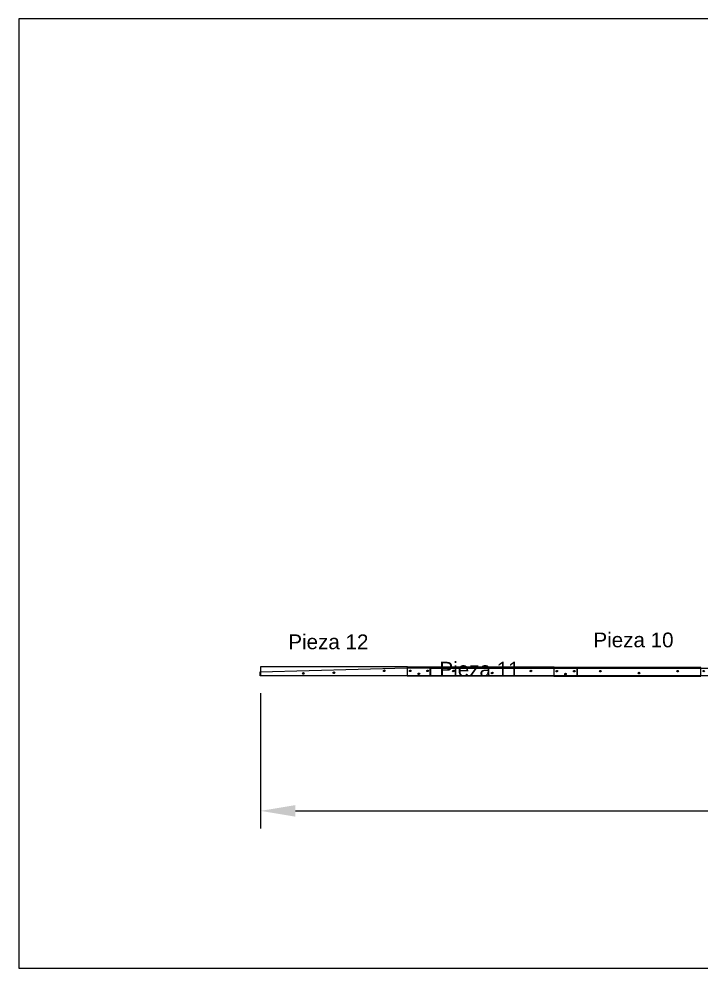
# Model space of a CAD drawing. Header units: millimetres. Extents: x -47944 to 26607, y -7127 to 10342.
# Drawn here: x -47944 to -44041, y -2751 to 2684 of the extents above; entities that cross this region are included whole.
import ezdxf

# ---------------------------------------------------------------- set-up
doc = ezdxf.new("R2010")
doc.units = ezdxf.units.MM
doc.header["$MEASUREMENT"] = 0
doc.layers.add('CORTE', color=5, linetype='Continuous', lineweight=0)
doc.layers.add('MARCADO DE PISTAS', color=1, linetype='Continuous', lineweight=0)
doc.layers.add('PREDETERMINADO', color=7, linetype='Continuous')
doc.styles.add('PREDETERMINADO', font='arial.ttf')
doc.dimstyles.new('ESTILO DE COTA 01', dxfattribs={"dimscale": 200, "dimtxt": 1, "dimasz": 1, "dimexe": 0.5, "dimexo": 0.5, "dimgap": 0.09, "dimtad": 1, "dimtoh": 1, "dimzin": 1, "dimdsep": 46, "dimtxsty": 'PREDETERMINADO', "dimcen": 0.5, "dimazin": 0, "dimtfac": 1, "dimtdec": 4, "dimtix": 1, "dimtmove": 0, "dimatfit": 3, "dimfxl": 1, "dimtolj": 1, "dimtzin": 1, "dimarcsym": 0})

# ---------------------------------------------------------------- blocks, each defined once
blk = doc.blocks.new('BLOCK 208')
at = {"layer": 'CORTE', "color": 255, "lineweight": 5}
blk.add_open_spline([(-2.4652, 3.4711), (-2.4652, 3.4742), (-2.4677, 3.4767), (-2.4708, 3.4767), (-2.4739, 3.4767), (-2.4764, 3.4742), (-2.4764, 3.4711), (-2.4764, 3.468), (-2.4739, 3.4655), (-2.4708, 3.4655), (-2.4677, 3.4655), (-2.4652, 3.468), (-2.4652, 3.4711), (-2.4652, 3.4711), (-2.4652, 3.4711), (-2.4652, 3.4711)], degree=3, knots=[0, 0, 0, 0, 1, 1, 1, 2, 2, 2, 3, 3, 3, 4, 4, 4, 5, 5, 5, 5], dxfattribs=at)
blk = doc.blocks.new('BLOCK 209')
at = {"layer": 'CORTE', "color": 255, "lineweight": 5}
blk.add_open_spline([(-1.8682, 3.4711), (-1.8682, 3.4742), (-1.8707, 3.4767), (-1.8738, 3.4767), (-1.8769, 3.4767), (-1.8794, 3.4742), (-1.8794, 3.4711), (-1.8794, 3.468), (-1.8769, 3.4655), (-1.8738, 3.4655), (-1.8707, 3.4655), (-1.8682, 3.468), (-1.8682, 3.4711), (-1.8682, 3.4711), (-1.8682, 3.4711), (-1.8682, 3.4711)], degree=3, knots=[0, 0, 0, 0, 1, 1, 1, 2, 2, 2, 3, 3, 3, 4, 4, 4, 5, 5, 5, 5], dxfattribs=at)
blk = doc.blocks.new('BLOCK 210')
at = {"layer": 'CORTE', "color": 255, "lineweight": 5}
blk.add_open_spline([(-2.1667, 3.4562), (-2.1667, 3.4592), (-2.1692, 3.4617), (-2.1723, 3.4617), (-2.1754, 3.4617), (-2.1779, 3.4592), (-2.1779, 3.4562), (-2.1779, 3.4531), (-2.1754, 3.4506), (-2.1723, 3.4506), (-2.1692, 3.4506), (-2.1667, 3.4531), (-2.1667, 3.4562), (-2.1667, 3.4562), (-2.1667, 3.4562), (-2.1667, 3.4562)], degree=3, knots=[0, 0, 0, 0, 1, 1, 1, 2, 2, 2, 3, 3, 3, 4, 4, 4, 5, 5, 5, 5], dxfattribs=at)
blk = doc.blocks.new('BLOCK 211')
at = {"layer": 'CORTE', "color": 255, "lineweight": 5}
blk.add_lwpolyline([(-2.65, 3.4338), (-2.65, 3.4935), (-1.5155, 3.4935), (-1.5155, 3.4338), (-2.65, 3.4338)], dxfattribs=at)
blk = doc.blocks.new('BLOCK 212')
at = {"layer": 'CORTE', "color": 255, "lineweight": 5}
blk.add_open_spline([(-1.6666, 3.4711), (-1.6666, 3.4742), (-1.6691, 3.4768), (-1.6723, 3.4768), (-1.6754, 3.4768), (-1.6779, 3.4742), (-1.6779, 3.4711), (-1.6779, 3.468), (-1.6754, 3.4654), (-1.6723, 3.4654), (-1.6691, 3.4654), (-1.6666, 3.468), (-1.6666, 3.4711), (-1.6666, 3.4711), (-1.6666, 3.4711), (-1.6666, 3.4711)], degree=3, knots=[0, 0, 0, 0, 1, 1, 1, 2, 2, 2, 3, 3, 3, 4, 4, 4, 5, 5, 5, 5], dxfattribs=at)
blk = doc.blocks.new('BLOCK 213')
at = {"layer": 'CORTE', "color": 255, "lineweight": 5}
blk.add_open_spline([(-1.5994, 3.4487), (-1.5994, 3.4518), (-1.602, 3.4543), (-1.6051, 3.4543), (-1.6082, 3.4543), (-1.6108, 3.4518), (-1.6108, 3.4487), (-1.6108, 3.4456), (-1.6082, 3.443), (-1.6051, 3.443), (-1.602, 3.443), (-1.5994, 3.4456), (-1.5994, 3.4487), (-1.5994, 3.4487), (-1.5994, 3.4487), (-1.5994, 3.4487)], degree=3, knots=[0, 0, 0, 0, 1, 1, 1, 2, 2, 2, 3, 3, 3, 4, 4, 4, 5, 5, 5, 5], dxfattribs=at)
blk = doc.blocks.new('BLOCK 214')
at = {"layer": 'CORTE', "color": 255, "lineweight": 5}
blk.add_open_spline([(-1.5322, 3.4711), (-1.5322, 3.4742), (-1.5348, 3.4768), (-1.5379, 3.4768), (-1.541, 3.4768), (-1.5436, 3.4742), (-1.5436, 3.4711), (-1.5436, 3.468), (-1.541, 3.4654), (-1.5379, 3.4654), (-1.5348, 3.4654), (-1.5322, 3.468), (-1.5322, 3.4711), (-1.5322, 3.4711), (-1.5322, 3.4711), (-1.5322, 3.4711)], degree=3, knots=[0, 0, 0, 0, 1, 1, 1, 2, 2, 2, 3, 3, 3, 4, 4, 4, 5, 5, 5, 5], dxfattribs=at)
blk = doc.blocks.new('BLOCK 207')
at = {"layer": 'CORTE'}
for name in ['BLOCK 211', 'BLOCK 208', 'BLOCK 210', 'BLOCK 209', 'BLOCK 212', 'BLOCK 213', 'BLOCK 214']:
    blk.add_blockref(name, (0, 0), dxfattribs=at)
blk = doc.blocks.new('BLOCK 216')
at = {"layer": 'CORTE', "color": 255, "lineweight": 5}
blk.add_open_spline([(-3.6228, 3.7335), (-3.6228, 3.7366), (-3.6253, 3.7391), (-3.6284, 3.7391), (-3.6315, 3.7391), (-3.634, 3.7366), (-3.634, 3.7335), (-3.634, 3.7304), (-3.6315, 3.7279), (-3.6284, 3.7279), (-3.6253, 3.7279), (-3.6228, 3.7304), (-3.6228, 3.7335), (-3.6228, 3.7335), (-3.6228, 3.7335), (-3.6228, 3.7335)], degree=3, knots=[0, 0, 0, 0, 1, 1, 1, 2, 2, 2, 3, 3, 3, 4, 4, 4, 5, 5, 5, 5], dxfattribs=at)
blk = doc.blocks.new('BLOCK 217')
at = {"layer": 'CORTE', "color": 255, "lineweight": 5}
blk.add_open_spline([(-2.9988, 3.7541), (-2.9988, 3.7572), (-3.0013, 3.7597), (-3.0044, 3.7597), (-3.0075, 3.7597), (-3.01, 3.7572), (-3.01, 3.7541), (-3.01, 3.751), (-3.0075, 3.7485), (-3.0044, 3.7485), (-3.0013, 3.7485), (-2.9988, 3.751), (-2.9988, 3.7541), (-2.9988, 3.7541), (-2.9988, 3.7541), (-2.9988, 3.7541)], degree=3, knots=[0, 0, 0, 0, 1, 1, 1, 2, 2, 2, 3, 3, 3, 4, 4, 4, 5, 5, 5, 5], dxfattribs=at)
blk = doc.blocks.new('BLOCK 218')
at = {"layer": 'CORTE', "color": 255, "lineweight": 5}
blk.add_open_spline([(-3.3869, 3.7392), (-3.3869, 3.7423), (-3.3894, 3.7448), (-3.3925, 3.7448), (-3.3956, 3.7448), (-3.3981, 3.7423), (-3.3981, 3.7392), (-3.3981, 3.7361), (-3.3956, 3.7336), (-3.3925, 3.7336), (-3.3894, 3.7336), (-3.3869, 3.7361), (-3.3869, 3.7392), (-3.3869, 3.7392), (-3.3869, 3.7392), (-3.3869, 3.7392)], degree=3, knots=[0, 0, 0, 0, 1, 1, 1, 2, 2, 2, 3, 3, 3, 4, 4, 4, 5, 5, 5, 5], dxfattribs=at)
blk = doc.blocks.new('BLOCK 219')
at = {"layer": 'CORTE', "color": 255, "lineweight": 5}
blk.add_lwpolyline([(-2.8252, 3.7168), (-2.8252, 3.784), (-3.9597, 3.784), (-3.9597, 3.7168), (-2.8252, 3.7168)], dxfattribs=at)
blk = doc.blocks.new('BLOCK 215')
at = {"layer": 'CORTE'}
for name in ['BLOCK 219', 'BLOCK 216', 'BLOCK 218', 'BLOCK 217']:
    blk.add_blockref(name, (0, 0), dxfattribs=at)
blk = doc.blocks.new('*D267')
at = {"layer": 'Defpoints', "color": 0}
for p in [(-46561.6, -1076.2), (-35111.9, -1076.2), (-35111.9, -1851.2)]:
    blk.add_point(p, dxfattribs=at)
at = {"layer": 'MARCADO DE PISTAS', "color": 0, "lineweight": -2}
for p, q in [((-46561.6, -1176.2), (-46561.6, -1951.2)), ((-35111.9, -1176.2), (-35111.9, -1951.2)), ((-46361.6, -1851.2), (-35311.9, -1851.2))]:
    blk.add_line(p, q, dxfattribs=at)
at = {"layer": 'MARCADO DE PISTAS', "color": 0}
for points in [[(-46361.6, -1817.9), (-46361.6, -1884.5), (-46561.6, -1851.2)], [(-35311.9, -1884.5), (-35311.9, -1817.9), (-35111.9, -1851.2)]]:
    blk.add_solid(points, dxfattribs=at)
at = {"layer": 'MARCADO DE PISTAS', "color": 0, "insert": (-40836.7, -1731.1), "char_height": 200, "attachment_point": 5, "style": 'PREDETERMINADO'}
blk.add_mtext('\\A1;11449.65', dxfattribs=at)
blk = doc.blocks.new('BLOCK 199')
at = {"layer": 'CORTE', "color": 255, "lineweight": 5}
blk.add_lwpolyline([(-1.734, 3.6493), (-2.8685, 3.6493)], dxfattribs=at)
blk = doc.blocks.new('BLOCK 200')
at = {"layer": 'CORTE', "color": 255, "lineweight": 5}
blk.add_lwpolyline([(-1.734, 3.6493), (-2.8685, 3.6493), (-2.8685, 3.5821), (-1.734, 3.5821), (-1.734, 3.6493)], dxfattribs=at)
blk = doc.blocks.new('BLOCK 201')
at = {"layer": 'CORTE', "color": 255, "lineweight": 5}
blk.add_open_spline([(-2.5046, 3.6194), (-2.5046, 3.6225), (-2.5071, 3.625), (-2.5102, 3.625), (-2.5133, 3.625), (-2.5158, 3.6225), (-2.5158, 3.6194), (-2.5158, 3.6163), (-2.5133, 3.6138), (-2.5102, 3.6138), (-2.5071, 3.6138), (-2.5046, 3.6163), (-2.5046, 3.6194), (-2.5046, 3.6194), (-2.5046, 3.6194), (-2.5046, 3.6194)], degree=3, knots=[0, 0, 0, 0, 1, 1, 1, 2, 2, 2, 3, 3, 3, 4, 4, 4, 5, 5, 5, 5], dxfattribs=at)
blk = doc.blocks.new('BLOCK 202')
at = {"layer": 'CORTE', "color": 255, "lineweight": 5}
blk.add_open_spline([(-1.9076, 3.6194), (-1.9076, 3.6225), (-1.9101, 3.625), (-1.9131, 3.625), (-1.9162, 3.625), (-1.9187, 3.6225), (-1.9187, 3.6194), (-1.9187, 3.6163), (-1.9162, 3.6138), (-1.9131, 3.6138), (-1.9101, 3.6138), (-1.9076, 3.6163), (-1.9076, 3.6194), (-1.9076, 3.6194), (-1.9076, 3.6194), (-1.9076, 3.6194)], degree=3, knots=[0, 0, 0, 0, 1, 1, 1, 2, 2, 2, 3, 3, 3, 4, 4, 4, 5, 5, 5, 5], dxfattribs=at)
blk = doc.blocks.new('BLOCK 203')
at = {"layer": 'CORTE', "color": 255, "lineweight": 5}
blk.add_open_spline([(-2.2061, 3.6045), (-2.2061, 3.6076), (-2.2086, 3.6101), (-2.2117, 3.6101), (-2.2148, 3.6101), (-2.2173, 3.6076), (-2.2173, 3.6045), (-2.2173, 3.6014), (-2.2148, 3.5989), (-2.2117, 3.5989), (-2.2086, 3.5989), (-2.2061, 3.6014), (-2.2061, 3.6045), (-2.2061, 3.6045), (-2.2061, 3.6045), (-2.2061, 3.6045)], degree=3, knots=[0, 0, 0, 0, 1, 1, 1, 2, 2, 2, 3, 3, 3, 4, 4, 4, 5, 5, 5, 5], dxfattribs=at)
blk = doc.blocks.new('BLOCK 204')
at = {"layer": 'CORTE', "color": 255, "lineweight": 5}
blk.add_open_spline([(-2.8404, 3.6194), (-2.8404, 3.6225), (-2.8429, 3.6251), (-2.8461, 3.6251), (-2.8492, 3.6251), (-2.8517, 3.6225), (-2.8517, 3.6194), (-2.8517, 3.6163), (-2.8492, 3.6138), (-2.8461, 3.6138), (-2.8429, 3.6138), (-2.8404, 3.6163), (-2.8404, 3.6194), (-2.8404, 3.6194), (-2.8404, 3.6194), (-2.8404, 3.6194)], degree=3, knots=[0, 0, 0, 0, 1, 1, 1, 2, 2, 2, 3, 3, 3, 4, 4, 4, 5, 5, 5, 5], dxfattribs=at)
blk = doc.blocks.new('BLOCK 205')
at = {"layer": 'CORTE', "color": 255, "lineweight": 5}
blk.add_open_spline([(-2.7732, 3.597), (-2.7732, 3.6001), (-2.7758, 3.6027), (-2.7789, 3.6027), (-2.782, 3.6027), (-2.7846, 3.6001), (-2.7846, 3.597), (-2.7846, 3.5939), (-2.782, 3.5913), (-2.7789, 3.5913), (-2.7758, 3.5913), (-2.7732, 3.5939), (-2.7732, 3.597), (-2.7732, 3.597), (-2.7732, 3.597), (-2.7732, 3.597)], degree=3, knots=[0, 0, 0, 0, 1, 1, 1, 2, 2, 2, 3, 3, 3, 4, 4, 4, 5, 5, 5, 5], dxfattribs=at)
blk = doc.blocks.new('BLOCK 206')
at = {"layer": 'CORTE', "color": 255, "lineweight": 5}
blk.add_open_spline([(-2.7061, 3.6194), (-2.7061, 3.6225), (-2.7086, 3.6251), (-2.7117, 3.6251), (-2.7149, 3.6251), (-2.7174, 3.6225), (-2.7174, 3.6194), (-2.7174, 3.6163), (-2.7149, 3.6138), (-2.7117, 3.6138), (-2.7086, 3.6138), (-2.7061, 3.6163), (-2.7061, 3.6194), (-2.7061, 3.6194), (-2.7061, 3.6194), (-2.7061, 3.6194)], degree=3, knots=[0, 0, 0, 0, 1, 1, 1, 2, 2, 2, 3, 3, 3, 4, 4, 4, 5, 5, 5, 5], dxfattribs=at)
blk = doc.blocks.new('BLOCK 198')
at = {"layer": 'CORTE'}
for name in ['BLOCK 199', 'BLOCK 200', 'BLOCK 204', 'BLOCK 205', 'BLOCK 206', 'BLOCK 201', 'BLOCK 203', 'BLOCK 202']:
    blk.add_blockref(name, (0, 0), dxfattribs=at)
blk = doc.blocks.new('BLOCK 238')
at = {"layer": 'CORTE', "color": 255, "lineweight": 5}
blk.add_open_spline([(-1.3083, 3.2075), (-1.3083, 3.2105), (-1.3109, 3.213), (-1.314, 3.213), (-1.3171, 3.213), (-1.3196, 3.2105), (-1.3196, 3.2075), (-1.3196, 3.2043), (-1.3171, 3.2019), (-1.314, 3.2019), (-1.3109, 3.2019), (-1.3083, 3.2043), (-1.3083, 3.2075), (-1.3083, 3.2075), (-1.3083, 3.2075), (-1.3083, 3.2075)], degree=3, knots=[0, 0, 0, 0, 1, 1, 1, 2, 2, 2, 3, 3, 3, 4, 4, 4, 5, 5, 5, 5], dxfattribs=at)
blk = doc.blocks.new('BLOCK 239')
at = {"layer": 'CORTE', "color": 255, "lineweight": 5}
blk.add_open_spline([(-0.7113, 3.2075), (-0.7113, 3.2105), (-0.7138, 3.213), (-0.7169, 3.213), (-0.72, 3.213), (-0.7225, 3.2105), (-0.7225, 3.2075), (-0.7225, 3.2043), (-0.72, 3.2019), (-0.7169, 3.2019), (-0.7138, 3.2019), (-0.7113, 3.2043), (-0.7113, 3.2075), (-0.7113, 3.2075), (-0.7113, 3.2075), (-0.7113, 3.2075)], degree=3, knots=[0, 0, 0, 0, 1, 1, 1, 2, 2, 2, 3, 3, 3, 4, 4, 4, 5, 5, 5, 5], dxfattribs=at)
blk = doc.blocks.new('BLOCK 240')
at = {"layer": 'CORTE', "color": 255, "lineweight": 5}
blk.add_open_spline([(-1.0098, 3.1925), (-1.0098, 3.1956), (-1.0123, 3.1981), (-1.0154, 3.1981), (-1.0185, 3.1981), (-1.021, 3.1956), (-1.021, 3.1925), (-1.021, 3.1894), (-1.0185, 3.1869), (-1.0154, 3.1869), (-1.0123, 3.1869), (-1.0098, 3.1894), (-1.0098, 3.1925), (-1.0098, 3.1925), (-1.0098, 3.1925), (-1.0098, 3.1925)], degree=3, knots=[0, 0, 0, 0, 1, 1, 1, 2, 2, 2, 3, 3, 3, 4, 4, 4, 5, 5, 5, 5], dxfattribs=at)
blk = doc.blocks.new('BLOCK 241')
at = {"layer": 'CORTE', "color": 255, "lineweight": 5}
blk.add_lwpolyline([(-1.4931, 3.1701), (-1.4931, 3.2298), (-0.3586, 3.2298), (-0.3586, 3.1701), (-1.4931, 3.1701)], dxfattribs=at)
blk = doc.blocks.new('BLOCK 242')
at = {"layer": 'CORTE', "color": 255, "lineweight": 5}
blk.add_open_spline([(-0.5097, 3.2075), (-0.5097, 3.2106), (-0.5122, 3.2131), (-0.5154, 3.2131), (-0.5185, 3.2131), (-0.521, 3.2106), (-0.521, 3.2075), (-0.521, 3.2043), (-0.5185, 3.2018), (-0.5154, 3.2018), (-0.5122, 3.2018), (-0.5097, 3.2043), (-0.5097, 3.2075), (-0.5097, 3.2075), (-0.5097, 3.2075), (-0.5097, 3.2075)], degree=3, knots=[0, 0, 0, 0, 1, 1, 1, 2, 2, 2, 3, 3, 3, 4, 4, 4, 5, 5, 5, 5], dxfattribs=at)
blk = doc.blocks.new('BLOCK 243')
at = {"layer": 'CORTE', "color": 255, "lineweight": 5}
blk.add_open_spline([(-0.4425, 3.185), (-0.4425, 3.1882), (-0.4451, 3.1907), (-0.4482, 3.1907), (-0.4513, 3.1907), (-0.4539, 3.1882), (-0.4539, 3.185), (-0.4539, 3.1819), (-0.4513, 3.1794), (-0.4482, 3.1794), (-0.4451, 3.1794), (-0.4425, 3.1819), (-0.4425, 3.185), (-0.4425, 3.185), (-0.4425, 3.185), (-0.4425, 3.185)], degree=3, knots=[0, 0, 0, 0, 1, 1, 1, 2, 2, 2, 3, 3, 3, 4, 4, 4, 5, 5, 5, 5], dxfattribs=at)
blk = doc.blocks.new('BLOCK 244')
at = {"layer": 'CORTE', "color": 255, "lineweight": 5}
blk.add_open_spline([(-0.3754, 3.2075), (-0.3754, 3.2106), (-0.3779, 3.2131), (-0.381, 3.2131), (-0.3842, 3.2131), (-0.3867, 3.2106), (-0.3867, 3.2075), (-0.3867, 3.2043), (-0.3842, 3.2018), (-0.381, 3.2018), (-0.3779, 3.2018), (-0.3754, 3.2043), (-0.3754, 3.2075), (-0.3754, 3.2075), (-0.3754, 3.2075), (-0.3754, 3.2075)], degree=3, knots=[0, 0, 0, 0, 1, 1, 1, 2, 2, 2, 3, 3, 3, 4, 4, 4, 5, 5, 5, 5], dxfattribs=at)
blk = doc.blocks.new('BLOCK 237')
at = {"layer": 'CORTE'}
for name in ['BLOCK 241', 'BLOCK 238', 'BLOCK 240', 'BLOCK 239', 'BLOCK 242', 'BLOCK 243', 'BLOCK 244']:
    blk.add_blockref(name, (0, 0), dxfattribs=at)
blk = doc.blocks.new('BLOCK 229')
at = {"layer": 'CORTE', "color": 255, "lineweight": 5}
blk.add_lwpolyline([(-0.5996, 3.7933), (-1.734, 3.7933)], dxfattribs=at)
blk = doc.blocks.new('BLOCK 230')
at = {"layer": 'CORTE', "color": 255, "lineweight": 5}
blk.add_lwpolyline([(-0.5996, 3.7933), (-1.734, 3.7933), (-1.734, 3.7261), (-0.5996, 3.7261), (-0.5996, 3.7933)], dxfattribs=at)
blk = doc.blocks.new('BLOCK 231')
at = {"layer": 'CORTE', "color": 255, "lineweight": 5}
blk.add_open_spline([(-1.3702, 3.7634), (-1.3702, 3.7665), (-1.3727, 3.769), (-1.3758, 3.769), (-1.3789, 3.769), (-1.3814, 3.7665), (-1.3814, 3.7634), (-1.3814, 3.7603), (-1.3789, 3.7578), (-1.3758, 3.7578), (-1.3727, 3.7578), (-1.3702, 3.7603), (-1.3702, 3.7634), (-1.3702, 3.7634), (-1.3702, 3.7634), (-1.3702, 3.7634)], degree=3, knots=[0, 0, 0, 0, 1, 1, 1, 2, 2, 2, 3, 3, 3, 4, 4, 4, 5, 5, 5, 5], dxfattribs=at)
blk = doc.blocks.new('BLOCK 232')
at = {"layer": 'CORTE', "color": 255, "lineweight": 5}
blk.add_open_spline([(-0.7731, 3.7634), (-0.7731, 3.7665), (-0.7756, 3.769), (-0.7787, 3.769), (-0.7818, 3.769), (-0.7843, 3.7665), (-0.7843, 3.7634), (-0.7843, 3.7603), (-0.7818, 3.7578), (-0.7787, 3.7578), (-0.7756, 3.7578), (-0.7731, 3.7603), (-0.7731, 3.7634), (-0.7731, 3.7634), (-0.7731, 3.7634), (-0.7731, 3.7634)], degree=3, knots=[0, 0, 0, 0, 1, 1, 1, 2, 2, 2, 3, 3, 3, 4, 4, 4, 5, 5, 5, 5], dxfattribs=at)
blk = doc.blocks.new('BLOCK 233')
at = {"layer": 'CORTE', "color": 255, "lineweight": 5}
blk.add_open_spline([(-1.0716, 3.7485), (-1.0716, 3.7516), (-1.0741, 3.7541), (-1.0772, 3.7541), (-1.0803, 3.7541), (-1.0828, 3.7516), (-1.0828, 3.7485), (-1.0828, 3.7454), (-1.0803, 3.7429), (-1.0772, 3.7429), (-1.0741, 3.7429), (-1.0716, 3.7454), (-1.0716, 3.7485), (-1.0716, 3.7485), (-1.0716, 3.7485), (-1.0716, 3.7485)], degree=3, knots=[0, 0, 0, 0, 1, 1, 1, 2, 2, 2, 3, 3, 3, 4, 4, 4, 5, 5, 5, 5], dxfattribs=at)
blk = doc.blocks.new('BLOCK 234')
at = {"layer": 'CORTE', "color": 255, "lineweight": 5}
blk.add_open_spline([(-1.706, 3.7634), (-1.706, 3.7665), (-1.7085, 3.7691), (-1.7116, 3.7691), (-1.7148, 3.7691), (-1.7173, 3.7665), (-1.7173, 3.7634), (-1.7173, 3.7603), (-1.7148, 3.7577), (-1.7116, 3.7577), (-1.7085, 3.7577), (-1.706, 3.7603), (-1.706, 3.7634), (-1.706, 3.7634), (-1.706, 3.7634), (-1.706, 3.7634)], degree=3, knots=[0, 0, 0, 0, 1, 1, 1, 2, 2, 2, 3, 3, 3, 4, 4, 4, 5, 5, 5, 5], dxfattribs=at)
blk = doc.blocks.new('BLOCK 235')
at = {"layer": 'CORTE', "color": 255, "lineweight": 5}
blk.add_open_spline([(-1.6388, 3.741), (-1.6388, 3.7441), (-1.6413, 3.7467), (-1.6445, 3.7467), (-1.6476, 3.7467), (-1.6501, 3.7441), (-1.6501, 3.741), (-1.6501, 3.7379), (-1.6476, 3.7353), (-1.6445, 3.7353), (-1.6413, 3.7353), (-1.6388, 3.7379), (-1.6388, 3.741), (-1.6388, 3.741), (-1.6388, 3.741), (-1.6388, 3.741)], degree=3, knots=[0, 0, 0, 0, 1, 1, 1, 2, 2, 2, 3, 3, 3, 4, 4, 4, 5, 5, 5, 5], dxfattribs=at)
blk = doc.blocks.new('BLOCK 236')
at = {"layer": 'CORTE', "color": 255, "lineweight": 5}
blk.add_open_spline([(-1.5716, 3.7634), (-1.5716, 3.7665), (-1.5742, 3.7691), (-1.5773, 3.7691), (-1.5804, 3.7691), (-1.583, 3.7665), (-1.583, 3.7634), (-1.583, 3.7603), (-1.5804, 3.7577), (-1.5773, 3.7577), (-1.5742, 3.7577), (-1.5716, 3.7603), (-1.5716, 3.7634), (-1.5716, 3.7634), (-1.5716, 3.7634), (-1.5716, 3.7634)], degree=3, knots=[0, 0, 0, 0, 1, 1, 1, 2, 2, 2, 3, 3, 3, 4, 4, 4, 5, 5, 5, 5], dxfattribs=at)
blk = doc.blocks.new('BLOCK 228')
at = {"layer": 'CORTE'}
for name in ['BLOCK 229', 'BLOCK 230', 'BLOCK 234', 'BLOCK 235', 'BLOCK 236', 'BLOCK 231', 'BLOCK 233', 'BLOCK 232']:
    blk.add_blockref(name, (0, 0), dxfattribs=at)
blk = doc.blocks.new('BLOCK 221')
at = {"layer": 'CORTE', "color": 255, "lineweight": 5}
blk.add_lwpolyline([(-2.8852, 3.3676), (-2.7061, 3.3676), (-2.7061, 3.3079), (-4.0196, 3.3079), (-4.0196, 3.3377), (-2.8852, 3.3676)], dxfattribs=at)
blk = doc.blocks.new('BLOCK 222')
at = {"layer": 'CORTE', "color": 255, "lineweight": 5}
blk.add_open_spline([(-3.6827, 3.3246), (-3.6827, 3.3277), (-3.6852, 3.3302), (-3.6883, 3.3302), (-3.6914, 3.3302), (-3.6939, 3.3277), (-3.6939, 3.3246), (-3.6939, 3.3215), (-3.6914, 3.319), (-3.6883, 3.319), (-3.6852, 3.319), (-3.6827, 3.3215), (-3.6827, 3.3246), (-3.6827, 3.3246), (-3.6827, 3.3246), (-3.6827, 3.3246)], degree=3, knots=[0, 0, 0, 0, 1, 1, 1, 2, 2, 2, 3, 3, 3, 4, 4, 4, 5, 5, 5, 5], dxfattribs=at)
blk = doc.blocks.new('BLOCK 223')
at = {"layer": 'CORTE', "color": 255, "lineweight": 5}
blk.add_open_spline([(-3.0587, 3.3452), (-3.0587, 3.3483), (-3.0612, 3.3508), (-3.0643, 3.3508), (-3.0674, 3.3508), (-3.0699, 3.3483), (-3.0699, 3.3452), (-3.0699, 3.3421), (-3.0674, 3.3396), (-3.0643, 3.3396), (-3.0612, 3.3396), (-3.0587, 3.3421), (-3.0587, 3.3452), (-3.0587, 3.3452), (-3.0587, 3.3452), (-3.0587, 3.3452)], degree=3, knots=[0, 0, 0, 0, 1, 1, 1, 2, 2, 2, 3, 3, 3, 4, 4, 4, 5, 5, 5, 5], dxfattribs=at)
blk = doc.blocks.new('BLOCK 224')
at = {"layer": 'CORTE', "color": 255, "lineweight": 5}
blk.add_open_spline([(-3.4468, 3.3303), (-3.4468, 3.3334), (-3.4493, 3.3358), (-3.4524, 3.3358), (-3.4555, 3.3358), (-3.458, 3.3334), (-3.458, 3.3303), (-3.458, 3.3272), (-3.4555, 3.3247), (-3.4524, 3.3247), (-3.4493, 3.3247), (-3.4468, 3.3272), (-3.4468, 3.3303), (-3.4468, 3.3303), (-3.4468, 3.3303), (-3.4468, 3.3303)], degree=3, knots=[0, 0, 0, 0, 1, 1, 1, 2, 2, 2, 3, 3, 3, 4, 4, 4, 5, 5, 5, 5], dxfattribs=at)
blk = doc.blocks.new('BLOCK 225')
at = {"layer": 'CORTE', "color": 255, "lineweight": 5}
blk.add_open_spline([(-2.8571, 3.3452), (-2.8571, 3.3483), (-2.8597, 3.3509), (-2.8628, 3.3509), (-2.8659, 3.3509), (-2.8685, 3.3483), (-2.8685, 3.3452), (-2.8685, 3.3421), (-2.8659, 3.3395), (-2.8628, 3.3395), (-2.8597, 3.3395), (-2.8571, 3.3421), (-2.8571, 3.3452), (-2.8571, 3.3452), (-2.8571, 3.3452), (-2.8571, 3.3452)], degree=3, knots=[0, 0, 0, 0, 1, 1, 1, 2, 2, 2, 3, 3, 3, 4, 4, 4, 5, 5, 5, 5], dxfattribs=at)
blk = doc.blocks.new('BLOCK 226')
at = {"layer": 'CORTE', "color": 255, "lineweight": 5}
blk.add_open_spline([(-2.7899, 3.3228), (-2.7899, 3.3259), (-2.7925, 3.3285), (-2.7956, 3.3285), (-2.7988, 3.3285), (-2.8013, 3.3259), (-2.8013, 3.3228), (-2.8013, 3.3197), (-2.7988, 3.3171), (-2.7956, 3.3171), (-2.7925, 3.3171), (-2.7899, 3.3197), (-2.7899, 3.3228), (-2.7899, 3.3228), (-2.7899, 3.3228), (-2.7899, 3.3228)], degree=3, knots=[0, 0, 0, 0, 1, 1, 1, 2, 2, 2, 3, 3, 3, 4, 4, 4, 5, 5, 5, 5], dxfattribs=at)
blk = doc.blocks.new('BLOCK 227')
at = {"layer": 'CORTE', "color": 255, "lineweight": 5}
blk.add_open_spline([(-2.7228, 3.3452), (-2.7228, 3.3483), (-2.7253, 3.3509), (-2.7284, 3.3509), (-2.7316, 3.3509), (-2.7341, 3.3483), (-2.7341, 3.3452), (-2.7341, 3.3421), (-2.7316, 3.3395), (-2.7284, 3.3395), (-2.7253, 3.3395), (-2.7228, 3.3421), (-2.7228, 3.3452), (-2.7228, 3.3452), (-2.7228, 3.3452), (-2.7228, 3.3452)], degree=3, knots=[0, 0, 0, 0, 1, 1, 1, 2, 2, 2, 3, 3, 3, 4, 4, 4, 5, 5, 5, 5], dxfattribs=at)
blk = doc.blocks.new('BLOCK 220')
at = {"layer": 'CORTE'}
for name in ['BLOCK 221', 'BLOCK 222', 'BLOCK 224', 'BLOCK 223', 'BLOCK 225', 'BLOCK 226', 'BLOCK 227']:
    blk.add_blockref(name, (0, 0), dxfattribs=at)

msp = doc.modelspace()

# ---------------------------------------------------------------- linework, layer by layer
at = {"layer": 'PREDETERMINADO'}
msp.add_lwpolyline([(-47943.528, -2751.032), (-32139.208, -2751.032), (-32139.208, 2683.576), (-47943.528, 2683.576), (-47943.528, -2751.032)], dxfattribs=at)

# ---------------------------------------------------------------- block references
at = {"layer": 'CORTE', "xscale": 741.8357825281322, "yscale": 741.8357825281322, "zscale": 741.8357825281322}
for name, p in [('BLOCK 215', (-43624.12, -3833.399)), ('BLOCK 198', (-43594.477, -3734.813)), ('BLOCK 228', (-43596.951, -3843.448)), ('BLOCK 220', (-43581.283, -3530.888)), ('BLOCK 207', (-43625.486, -3625.883)), ('BLOCK 237', (-43643.078, -3430.04))]:
    msp.add_blockref(name, p, dxfattribs=at)

# ---------------------------------------------------------------- texts
at = {"layer": 'MARCADO DE PISTAS', "char_height": 84.36362, "attachment_point": 7, "line_spacing_factor": 0.963855}
for s, insert, width in [('\\fArial;Pieza 12\\P', (-46402.816, -926.448), 523.46102), ('\\fArial;Pieza 10\\P', (-44656.923, -915.638), 524.98567), ('\\fArial;Pieza 11\\P', (-45537.977, -1083.2), 508.7228)]:
    msp.add_mtext(s, dxfattribs=dict(at, insert=insert, width=width))

# ---------------------------------------------------------------- dimensions: what is measured, and where the dimension line sits
at = {"layer": 'MARCADO DE PISTAS'}
dim = msp.add_linear_dim(base=(-35111.905, -1851.193), p1=(-46561.554, -1076.156), p2=(-35111.905, -1076.156), dimstyle='ESTILO DE COTA 01', override={"dimtmove": 1}, dxfattribs=at)
dim.commit()
dim.dimension.update_dxf_attribs({"geometry": '*D267', "text_midpoint": (-40836.729, -1731.093)})

doc.saveas('drawing.dxf')
